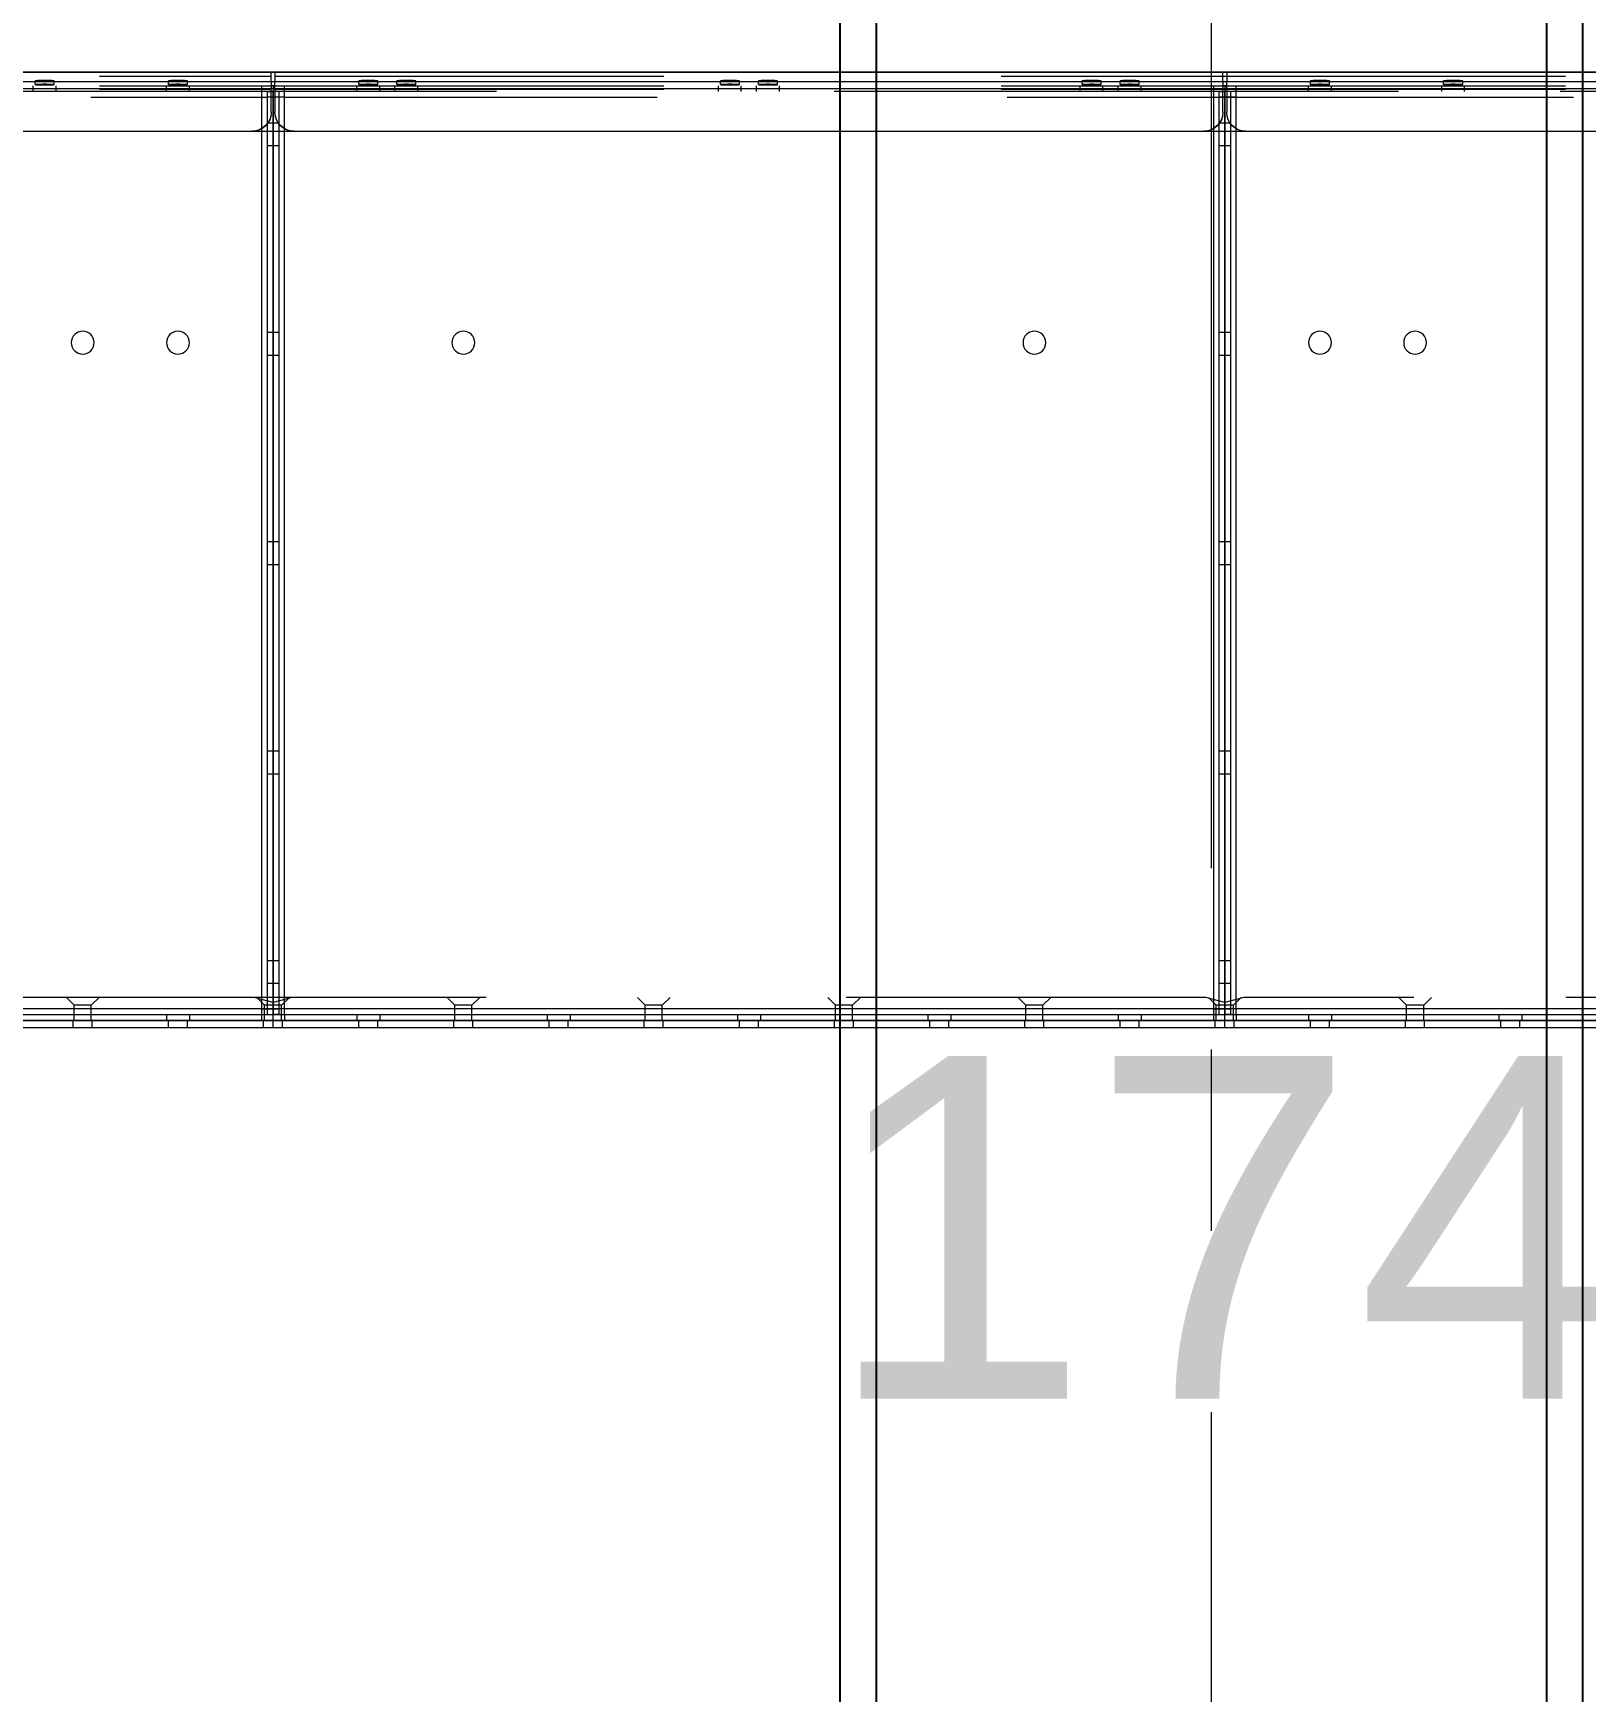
# Model space of a CAD drawing. Header units: millimetres. Extents: x 3220 to 226993, y 817 to 176024.
# Drawn here: x 88004 to 88820, y 42592 to 43464 of the extents above; entities that cross this region are included whole.
import ezdxf

# ---------------------------------------------------------------- set-up
doc = ezdxf.new("R2010")
doc.units = ezdxf.units.MM
doc.linetypes.add('AXES', pattern=[50.8, 31.75, -6.35, 6.35, -6.35])
doc.linetypes.add('DASHED', pattern=[15, 7, -8])
doc.layers.add('Axe', color=1, linetype='AXES', lineweight=9)
doc.layers.add('Repère', color=76, linetype='Continuous')
for name, color, linetype, lineweight, true_color in [('Sichtbare Kanten(DIN)', 7, 'Continuous', 50, 0x3f3f3f), ('Sichtbare tangentiale Kanten(DIN)', 7, 'Continuous', 50, 0x3f3f3f), ('Verdeckte Kanten(DIN)', 7, 'DASHED', 35, 0x3f3f3f), ('Verdeckte tangentiale Kanten(DIN)', 7, 'DASHED', 35, 0x3f3f3f)]:
    doc.layers.add(name, color=color, linetype=linetype, lineweight=lineweight, true_color=true_color)
doc.styles.get("Standard").update_dxf_attribs({"font": 'arial.ttf'})

# ---------------------------------------------------------------- blocks, each defined once
blk = doc.blocks.new('section 9-7')
for points in [[(12195, 26000), (12195, 21020), (11805, 21020), (11805, 26000)], [(11824, 21020), (11824, 26000), (12176, 26000), (12176, 21020)]]:
    blk.add_lwpolyline(points, close=True)
at = {"layer": 'Axe', "ltscale": 15}
blk.add_line((12000, -500), (12000, 32505.53), dxfattribs=at)
blk = doc.blocks.new('TKF 300 2000 F')
at = {"layer": 'Sichtbare Kanten(DIN)', "color": 5, "lineweight": 0}
for p, q in [((-1999, 497), (-1999, 502.03)), ((-1999, 502.03), (-1999, 502.03)), ((-1, 502.03), (-1999, 502.03)), ((-1999, 497), (-1999, 493.35)), ((-1, 502.03), (-1, 497)), ((-1, 502.03), (-1, 502.03)), ((-1, 493.35), (-1, 497)), ((-2000, 495), (-2000, 492)), ((-2000, 495), (-1999, 495)), ((-2000, 492), (-1999, 492)), ((-1999, 491.9), (-2000, 491.9)), ((-2000, 7.1), (-2000, 491.9)), ((-1999, 481.07), (-1999, 493.35)), ((-1, 495), (0, 495)), ((-1, 493.35), (-1, 481.07)), ((-1, 492), (0, 492)), ((-1, 491.9), (0, 491.9)), ((0, 495), (0, 492)), ((0, 491.9), (0, 7.1)), ((-1999, 481.07), (-1999, 480.9)), ((-1, 480.9), (-1, 481.07)), ((-1997, 7.1), (-1997, 474.92)), ((-11, 471.11), (-1989, 471.11)), ((-1989, 470.94), (-11, 470.94)), ((-3, 474.92), (-3, 7.1)), ((-1994, 10), (-1997, 10)), ((-1994, 10), (-1994, 7)), ((-6, 10), (-3, 10)), ((-6, 7), (-6, 10)), ((-1997, 7.1), (-2000, 7.1)), ((-2000, 7.1), (-2000, 7)), ((-2000, 4), (-2000, 7)), ((0, 7), (-2000, 7)), ((-2000, 4), (0, 4)), ((-2000, 0), (-2000, 4)), ((0, 4), (-2000, 4)), ((-3, 7.1), (0, 7.1)), ((0, 7), (0, 7.1)), ((0, 4), (0, 7)), ((0, 0), (0, 4)), ((-2000, 0), (0, 0))]:
    blk.add_line(p, q, dxfattribs=at)
for centre in [(-1900, 360), (-550, 360), (-100, 360)]:
    blk.add_circle(centre, 6, dxfattribs=at)
for centre in [(-1950, 497.58), (-620, 497.58), (-430, 497.58), (-240, 497.58), (-50, 497.58)]:
    blk.add_ellipse(centre, major_axis=(-5, 0), ratio=0.026186, dxfattribs=at)
for centre, major_axis, start_param, end_param in [((-1989, 481.07), (-10, 0), 0, 1.570796), ((-1989, 480.9), (-10, 0), 0, 1.570796), ((-11, 481.07), (10, 0), 4.712389, 6.283185), ((-11, 480.9), (10, 0), 4.712389, 6.283185)]:
    blk.add_ellipse(centre, major_axis=major_axis, ratio=0.996195, start_param=start_param, end_param=end_param, dxfattribs=at)
at = {"layer": 'Sichtbare tangentiale Kanten(DIN)', "color": 5, "lineweight": 0}
for p, q in [((-1999, 502.03), (-1, 502.03)), ((-1999, 497), (-1, 497)), ((-1999, 493.35), (-1, 493.35)), ((-1994, 472.27), (-1994, 10)), ((-1989, 470.94), (-1989, 471.11)), ((-11, 471.11), (-11, 470.94)), ((-6, 10), (-6, 472.27)), ((-1994, 10), (-6, 10))]:
    blk.add_line(p, q, dxfattribs=at)
at = {"layer": 'Verdeckte Kanten(DIN)', "color": 5, "lineweight": 0, "ltscale": 25.437323}
for p, q in [((-1, 500.03), (-1999, 500.03)), ((-1999, 492), (-1, 492))]:
    blk.add_line(p, q, dxfattribs=at)
at = {"layer": 'Verdeckte Kanten(DIN)', "color": 5, "lineweight": 0, "ltscale": 0.38097}
for p, q in [((-1955, 495.58), (-1955, 497.58)), ((-1945, 495.58), (-1945, 497.58)), ((-625, 495.58), (-625, 497.58)), ((-615, 495.58), (-615, 497.58)), ((-435, 495.58), (-435, 497.58)), ((-425, 495.58), (-425, 497.58)), ((-245, 495.58), (-245, 497.58)), ((-235, 495.58), (-235, 497.58)), ((-55, 495.58), (-55, 497.58)), ((-45, 495.58), (-45, 497.58))]:
    blk.add_line(p, q, dxfattribs=at)
at = {"layer": 'Verdeckte Kanten(DIN)', "color": 5, "lineweight": 0, "ltscale": 0.571309}
for p, q in [((-2000, 489), (-1997, 489)), ((-1994, 495), (-1994, 492)), ((-1956, 492), (-1956, 495)), ((-1944, 492), (-1944, 495)), ((-626, 492), (-626, 495)), ((-614, 492), (-614, 495)), ((-436, 492), (-436, 495)), ((-424, 492), (-424, 495)), ((-246, 492), (-246, 495)), ((-234, 492), (-234, 495)), ((-56, 492), (-56, 495)), ((-44, 492), (-44, 495)), ((-6, 492), (-6, 495)), ((-3, 489), (0, 489)), ((-1997, 475.5), (-2000, 475.5)), ((0, 475.5), (-3, 475.5)), ((-1997, 463.5), (-2000, 463.5)), ((0, 463.5), (-3, 463.5)), ((-1997, 365.5), (-2000, 365.5)), ((0, 365.5), (-3, 365.5)), ((-1997, 353.5), (-2000, 353.5)), ((0, 353.5), (-3, 353.5)), ((-1997, 255.5), (-2000, 255.5)), ((0, 255.5), (-3, 255.5)), ((-1997, 243.5), (-2000, 243.5)), ((0, 243.5), (-3, 243.5)), ((-1997, 145.5), (-2000, 145.5)), ((0, 145.5), (-3, 145.5)), ((-1997, 133.5), (-2000, 133.5)), ((0, 133.5), (-3, 133.5)), ((-1997, 35.5), (-2000, 35.5)), ((0, 35.5), (-3, 35.5)), ((-1997, 23.5), (-2000, 23.5)), ((0, 23.5), (-3, 23.5)), ((-1997, 10), (-2000, 10)), ((0, 10), (-3, 10)), ((-1994, 7), (-1994, 4)), ((-1956, 7), (-1956, 4)), ((-1944, 7), (-1944, 4)), ((-656, 7), (-656, 4)), ((-644, 7), (-644, 4)), ((-556, 7), (-556, 4)), ((-544, 7), (-544, 4)), ((-456, 7), (-456, 4)), ((-444, 7), (-444, 4)), ((-356, 7), (-356, 4)), ((-344, 7), (-344, 4)), ((-256, 7), (-256, 4)), ((-244, 7), (-244, 4)), ((-156, 7), (-156, 4)), ((-144, 7), (-144, 4)), ((-56, 7), (-56, 4)), ((-44, 7), (-44, 4)), ((-6, 7), (-6, 4))]:
    blk.add_line(p, q, dxfattribs=at)
at = {"layer": 'Verdeckte Kanten(DIN)', "color": 5, "lineweight": 0, "ltscale": 0.380839}
for p, q in [((-1997, 491.9), (-1999, 491.9)), ((-3, 491.9), (-1, 491.9))]:
    blk.add_line(p, q, dxfattribs=at)
at = {"layer": 'Verdeckte Kanten(DIN)', "color": 5, "lineweight": 0, "ltscale": 3.233633}
for p, q in [((-1997, 474.92), (-1997, 491.9)), ((-3, 491.9), (-3, 474.92))]:
    blk.add_line(p, q, dxfattribs=at)
at = {"layer": 'Verdeckte Kanten(DIN)', "color": 5, "lineweight": 0, "ltscale": 0.897467}
for p, q in [((-1994, 489), (-1997, 489)), ((-1994, 492), (-1994, 489)), ((-6, 489), (-6, 492)), ((-6, 489), (-3, 489))]:
    blk.add_line(p, q, dxfattribs=at)
at = {"layer": 'Verdeckte Kanten(DIN)', "color": 5, "lineweight": 0, "ltscale": 1.971787}
for p, q in [((-2000, 13.32), (-1990, 16)), ((-10, 16), (0, 13.32))]:
    blk.add_line(p, q, dxfattribs=at)
at = {"layer": 'Verdeckte Kanten(DIN)', "color": 5, "lineweight": 0, "ltscale": 25.208158}
blk.add_line((-1990, 16), (-10, 16), dxfattribs=at)
at = {"layer": 'Verdeckte Kanten(DIN)', "color": 5, "lineweight": 0, "ltscale": 1.104296}
for p, q in [((-1904.5, 11.9), (-1908.6, 16)), ((-1895.5, 11.9), (-1891.4, 16)), ((-504.5, 11.9), (-508.6, 16)), ((-495.5, 11.9), (-491.4, 16)), ((-304.5, 11.9), (-308.6, 16)), ((-295.5, 11.9), (-291.4, 16)), ((-104.5, 11.9), (-108.6, 16)), ((-95.5, 11.9), (-91.4, 16))]:
    blk.add_line(p, q, dxfattribs=at)
at = {"layer": 'Verdeckte Kanten(DIN)', "color": 5, "lineweight": 0, "ltscale": 2.692601}
for p, q in [((-1904.5, 11.9), (-1895.5, 11.9)), ((-504.5, 11.9), (-495.5, 11.9)), ((-304.5, 11.9), (-295.5, 11.9)), ((-104.5, 11.9), (-95.5, 11.9))]:
    blk.add_line(p, q, dxfattribs=at)
at = {"layer": 'Verdeckte Kanten(DIN)', "color": 5, "lineweight": 0, "ltscale": 1.50461}
for p, q in [((-1904.5, 4), (-1904.5, 11.9)), ((-1895.5, 4), (-1895.5, 11.9)), ((-504.5, 4), (-504.5, 11.9)), ((-495.5, 4), (-495.5, 11.9)), ((-304.5, 4), (-304.5, 11.9)), ((-295.5, 4), (-295.5, 11.9)), ((-104.5, 4), (-104.5, 11.9)), ((-95.5, 4), (-95.5, 11.9))]:
    blk.add_line(p, q, dxfattribs=at)
at = {"layer": 'Verdeckte Kanten(DIN)', "color": 5, "lineweight": 0, "ltscale": 0.761779}
for p, q in [((-1955, 0), (-1955, 4)), ((-1945, 0), (-1945, 4)), ((-1905, 0), (-1905, 4)), ((-1895, 0), (-1895, 4)), ((-655, 0), (-655, 4)), ((-645, 0), (-645, 4)), ((-555, 0), (-555, 4)), ((-545, 0), (-545, 4)), ((-505, 0), (-505, 4)), ((-495, 0), (-495, 4)), ((-455, 0), (-455, 4)), ((-445, 0), (-445, 4)), ((-355, 0), (-355, 4)), ((-345, 0), (-345, 4)), ((-305, 0), (-305, 4)), ((-295, 0), (-295, 4)), ((-255, 0), (-255, 4)), ((-245, 0), (-245, 4)), ((-155, 0), (-155, 4)), ((-145, 0), (-145, 4)), ((-105, 0), (-105, 4)), ((-95, 0), (-95, 4)), ((-55, 0), (-55, 4)), ((-45, 0), (-45, 4))]:
    blk.add_line(p, q, dxfattribs=at)
at = {"layer": 'Verdeckte Kanten(DIN)', "color": 5, "lineweight": 0, "ltscale": 5.984706}
for centre in [(-1950, 495.58), (-620, 495.58), (-430, 495.58), (-240, 495.58), (-50, 495.58)]:
    blk.add_ellipse(centre, major_axis=(5, 0), ratio=0.026186, dxfattribs=at)
at = {"layer": 'Verdeckte tangentiale Kanten(DIN)', "color": 5, "lineweight": 0, "ltscale": 25.437323}
for p, q in [((-1, 500.03), (-1999, 500.03)), ((-1, 495), (-1999, 495)), ((-1, 493.17), (-1999, 493.17))]:
    blk.add_line(p, q, dxfattribs=at)
at = {"layer": 'Verdeckte tangentiale Kanten(DIN)', "color": 5, "lineweight": 0, "ltscale": 3.18604}
for p, q in [((-1994, 489), (-1994, 472.27)), ((-6, 472.27), (-6, 489))]:
    blk.add_line(p, q, dxfattribs=at)
at = {"layer": 'Verdeckte tangentiale Kanten(DIN)', "color": 5, "lineweight": 0, "ltscale": 25.310009}
blk.add_line((-6, 489), (-1994, 489), dxfattribs=at)
blk = doc.blocks.new('175')
for p in [(-11022, -502.03), (-9022, -502.03)]:
    blk.add_blockref('TKF 300 2000 F', p)
blk = doc.blocks.new('174')
at = {"layer": 'Sichtbare Kanten(DIN)', "color": 30, "lineweight": 0}
for p, q in [((-11023, 0), (-13021, 0)), ((-11023, 0), (-11023, 0)), ((-11021, 0), (-11021, 0)), ((-9023, 0), (-11021, 0)), ((-11023, 0), (-11023, -5.03)), ((-11023, -8.68), (-11023, -5.03)), ((-11023, -7.03), (-11022, -7.03)), ((-11023, -8.68), (-11023, -20.96)), ((-11022, -7.03), (-11022, -10.03)), ((-11022, -7.03), (-11022, -10.03)), ((-11022, -7.03), (-11021, -7.03)), ((-11021, -5.03), (-11021, 0)), ((-11021, -5.03), (-11021, -8.68)), ((-11021, -20.96), (-11021, -8.68)), ((-11023, -10.03), (-11022, -10.03)), ((-11023, -10.13), (-11022, -10.13)), ((-11022, -10.03), (-11021, -10.03)), ((-11022, -10.13), (-11022, -494.93)), ((-11021, -10.13), (-11022, -10.13)), ((-11022, -494.93), (-11022, -10.13)), ((-11023, -21.13), (-11023, -20.96)), ((-11021, -20.96), (-11021, -21.13)), ((-11033, -30.92), (-13011, -30.92)), ((-13011, -31.1), (-11033, -31.1)), ((-11025, -27.11), (-11025, -494.93)), ((-11019, -494.93), (-11019, -27.11)), ((-9033, -30.92), (-11011, -30.92)), ((-11011, -31.1), (-9033, -31.1)), ((-11022, -495.03), (-13022, -495.03)), ((-11028, -492.03), (-11025, -492.03)), ((-11028, -495.03), (-11028, -492.03)), ((-11025, -494.93), (-11022, -494.93)), ((-11022, -495.03), (-11022, -494.93)), ((-11019, -494.93), (-11022, -494.93)), ((-11022, -494.93), (-11022, -495.03)), ((-11022, -498.03), (-11022, -495.03)), ((-11022, -498.03), (-11022, -495.03)), ((-9022, -495.03), (-11022, -495.03)), ((-11016, -492.03), (-11019, -492.03)), ((-11016, -492.03), (-11016, -495.03)), ((-13022, -498.03), (-11022, -498.03)), ((-11022, -498.03), (-13022, -498.03)), ((-13022, -502.03), (-11022, -502.03)), ((-11022, -502.03), (-11022, -498.03)), ((-11022, -498.03), (-9022, -498.03)), ((-11022, -502.03), (-11022, -498.03)), ((-9022, -498.03), (-11022, -498.03)), ((-11022, -502.03), (-9022, -502.03))]:
    blk.add_line(p, q, dxfattribs=at)
for centre in [(-11122, -142.03), (-10922, -142.03), (-10472, -142.03)]:
    blk.add_circle(centre, 6, dxfattribs=at)
for centre in [(-11072, -4.45), (-10972, -4.45), (-10782, -4.45), (-10592, -4.45), (-10402, -4.45)]:
    blk.add_ellipse(centre, major_axis=(-5, 0), ratio=0.026186, dxfattribs=at)
for centre, major_axis, start_param, end_param in [((-11033, -20.96), (10, 0), 4.712389, 6.283185), ((-11033, -21.13), (10, 0), 4.712389, 6.283185), ((-11011, -20.96), (-10, 0), 0, 1.570796), ((-11011, -21.13), (-10, 0), 0, 1.570796)]:
    blk.add_ellipse(centre, major_axis=major_axis, ratio=0.996195, start_param=start_param, end_param=end_param, dxfattribs=at)
at = {"layer": 'Sichtbare tangentiale Kanten(DIN)', "color": 30, "lineweight": 0}
for p, q in [((-13021, 0), (-11023, 0)), ((-13021, -5.03), (-11023, -5.03)), ((-13021, -8.68), (-11023, -8.68)), ((-11021, 0), (-9023, 0)), ((-11021, -5.03), (-9023, -5.03)), ((-11021, -8.68), (-9023, -8.68)), ((-11033, -30.92), (-11033, -31.1)), ((-11028, -492.03), (-11028, -29.76)), ((-11016, -29.76), (-11016, -492.03)), ((-11011, -31.1), (-11011, -30.92)), ((-13016, -492.03), (-11028, -492.03)), ((-11016, -492.03), (-9028, -492.03))]:
    blk.add_line(p, q, dxfattribs=at)
at = {"layer": 'Verdeckte Kanten(DIN)', "color": 30, "lineweight": 0, "ltscale": 25.437323}
for p, q in [((-11023, -2), (-13021, -2)), ((-9023, -2), (-11021, -2)), ((-13021, -10.03), (-11023, -10.03)), ((-11021, -10.03), (-9023, -10.03))]:
    blk.add_line(p, q, dxfattribs=at)
at = {"layer": 'Verdeckte Kanten(DIN)', "color": 30, "lineweight": 0, "ltscale": 0.571309}
for p, q in [((-11078, -10.03), (-11078, -7.03)), ((-11066, -10.03), (-11066, -7.03)), ((-11028, -10.03), (-11028, -7.03)), ((-11016, -7.03), (-11016, -10.03)), ((-10978, -10.03), (-10978, -7.03)), ((-10966, -10.03), (-10966, -7.03)), ((-10788, -10.03), (-10788, -7.03)), ((-10776, -10.03), (-10776, -7.03)), ((-10598, -10.03), (-10598, -7.03)), ((-10586, -10.03), (-10586, -7.03)), ((-10408, -10.03), (-10408, -7.03)), ((-10396, -10.03), (-10396, -7.03)), ((-11025, -13.03), (-11022, -13.03)), ((-11022, -13.03), (-11019, -13.03)), ((-11022, -26.53), (-11025, -26.53)), ((-11019, -26.53), (-11022, -26.53)), ((-11022, -38.53), (-11025, -38.53)), ((-11019, -38.53), (-11022, -38.53)), ((-11022, -136.53), (-11025, -136.53)), ((-11019, -136.53), (-11022, -136.53)), ((-11022, -148.53), (-11025, -148.53)), ((-11019, -148.53), (-11022, -148.53)), ((-11022, -246.53), (-11025, -246.53)), ((-11019, -246.53), (-11022, -246.53)), ((-11022, -258.53), (-11025, -258.53)), ((-11019, -258.53), (-11022, -258.53)), ((-11022, -356.53), (-11025, -356.53)), ((-11019, -356.53), (-11022, -356.53)), ((-11022, -368.53), (-11025, -368.53)), ((-11019, -368.53), (-11022, -368.53)), ((-11022, -466.53), (-11025, -466.53)), ((-11019, -466.53), (-11022, -466.53)), ((-11022, -478.53), (-11025, -478.53)), ((-11019, -478.53), (-11022, -478.53)), ((-11178, -495.03), (-11178, -498.03)), ((-11166, -495.03), (-11166, -498.03)), ((-11078, -495.03), (-11078, -498.03)), ((-11066, -495.03), (-11066, -498.03)), ((-11028, -495.03), (-11028, -498.03)), ((-11022, -492.03), (-11025, -492.03)), ((-11019, -492.03), (-11022, -492.03)), ((-11016, -495.03), (-11016, -498.03)), ((-10978, -495.03), (-10978, -498.03)), ((-10966, -495.03), (-10966, -498.03)), ((-10878, -495.03), (-10878, -498.03)), ((-10866, -495.03), (-10866, -498.03)), ((-10778, -495.03), (-10778, -498.03)), ((-10766, -495.03), (-10766, -498.03)), ((-10678, -495.03), (-10678, -498.03)), ((-10666, -495.03), (-10666, -498.03)), ((-10578, -495.03), (-10578, -498.03)), ((-10566, -495.03), (-10566, -498.03)), ((-10478, -495.03), (-10478, -498.03)), ((-10466, -495.03), (-10466, -498.03))]:
    blk.add_line(p, q, dxfattribs=at)
at = {"layer": 'Verdeckte Kanten(DIN)', "color": 30, "lineweight": 0, "ltscale": 0.38097}
for p, q in [((-11077, -6.45), (-11077, -4.45)), ((-11067, -6.45), (-11067, -4.45)), ((-10977, -6.45), (-10977, -4.45)), ((-10967, -6.45), (-10967, -4.45)), ((-10787, -6.45), (-10787, -4.45)), ((-10777, -6.45), (-10777, -4.45)), ((-10597, -6.45), (-10597, -4.45)), ((-10587, -6.45), (-10587, -4.45)), ((-10407, -6.45), (-10407, -4.45)), ((-10397, -6.45), (-10397, -4.45))]:
    blk.add_line(p, q, dxfattribs=at)
at = {"layer": 'Verdeckte Kanten(DIN)', "color": 30, "lineweight": 0, "ltscale": 0.897467}
for p, q in [((-11028, -13.03), (-11028, -10.03)), ((-11028, -13.03), (-11025, -13.03)), ((-11016, -13.03), (-11019, -13.03)), ((-11016, -10.03), (-11016, -13.03))]:
    blk.add_line(p, q, dxfattribs=at)
at = {"layer": 'Verdeckte Kanten(DIN)', "color": 30, "lineweight": 0, "ltscale": 0.380839}
for p, q in [((-11025, -10.13), (-11023, -10.13)), ((-11019, -10.13), (-11021, -10.13))]:
    blk.add_line(p, q, dxfattribs=at)
at = {"layer": 'Verdeckte Kanten(DIN)', "color": 30, "lineweight": 0, "ltscale": 3.233633}
for p, q in [((-11025, -10.13), (-11025, -27.11)), ((-11019, -27.11), (-11019, -10.13))]:
    blk.add_line(p, q, dxfattribs=at)
at = {"layer": 'Verdeckte Kanten(DIN)', "color": 30, "lineweight": 0, "ltscale": 25.208158}
for p, q in [((-13012, -486.03), (-11032, -486.03)), ((-11012, -486.03), (-9032, -486.03))]:
    blk.add_line(p, q, dxfattribs=at)
at = {"layer": 'Verdeckte Kanten(DIN)', "color": 30, "lineweight": 0, "ltscale": 1.104296}
for p, q in [((-11126.5, -490.13), (-11130.6, -486.03)), ((-11117.5, -490.13), (-11113.4, -486.03)), ((-10926.5, -490.13), (-10930.6, -486.03)), ((-10917.5, -490.13), (-10913.4, -486.03)), ((-10726.5, -490.13), (-10730.6, -486.03)), ((-10717.5, -490.13), (-10713.4, -486.03)), ((-10526.5, -490.13), (-10530.6, -486.03)), ((-10517.5, -490.13), (-10513.4, -486.03))]:
    blk.add_line(p, q, dxfattribs=at)
at = {"layer": 'Verdeckte Kanten(DIN)', "color": 30, "lineweight": 0, "ltscale": 1.971787}
for p, q in [((-11032, -486.03), (-11022, -488.71)), ((-11022, -488.71), (-11012, -486.03))]:
    blk.add_line(p, q, dxfattribs=at)
at = {"layer": 'Verdeckte Kanten(DIN)', "color": 30, "lineweight": 0, "ltscale": 2.692601}
for p, q in [((-11126.5, -490.13), (-11117.5, -490.13)), ((-10926.5, -490.13), (-10917.5, -490.13)), ((-10726.5, -490.13), (-10717.5, -490.13)), ((-10526.5, -490.13), (-10517.5, -490.13))]:
    blk.add_line(p, q, dxfattribs=at)
at = {"layer": 'Verdeckte Kanten(DIN)', "color": 30, "lineweight": 0, "ltscale": 1.50461}
for p, q in [((-11126.5, -498.03), (-11126.5, -490.13)), ((-11117.5, -498.03), (-11117.5, -490.13)), ((-10926.5, -498.03), (-10926.5, -490.13)), ((-10917.5, -498.03), (-10917.5, -490.13)), ((-10726.5, -498.03), (-10726.5, -490.13)), ((-10717.5, -498.03), (-10717.5, -490.13)), ((-10526.5, -498.03), (-10526.5, -490.13)), ((-10517.5, -498.03), (-10517.5, -490.13))]:
    blk.add_line(p, q, dxfattribs=at)
at = {"layer": 'Verdeckte Kanten(DIN)', "color": 30, "lineweight": 0, "ltscale": 0.761779}
for p, q in [((-11177, -502.03), (-11177, -498.03)), ((-11167, -502.03), (-11167, -498.03)), ((-11127, -502.03), (-11127, -498.03)), ((-11117, -502.03), (-11117, -498.03)), ((-11077, -502.03), (-11077, -498.03)), ((-11067, -502.03), (-11067, -498.03)), ((-10977, -502.03), (-10977, -498.03)), ((-10967, -502.03), (-10967, -498.03)), ((-10927, -502.03), (-10927, -498.03)), ((-10917, -502.03), (-10917, -498.03)), ((-10877, -502.03), (-10877, -498.03)), ((-10867, -502.03), (-10867, -498.03)), ((-10777, -502.03), (-10777, -498.03)), ((-10767, -502.03), (-10767, -498.03)), ((-10727, -502.03), (-10727, -498.03)), ((-10717, -502.03), (-10717, -498.03)), ((-10677, -502.03), (-10677, -498.03)), ((-10667, -502.03), (-10667, -498.03)), ((-10577, -502.03), (-10577, -498.03)), ((-10567, -502.03), (-10567, -498.03)), ((-10527, -502.03), (-10527, -498.03)), ((-10517, -502.03), (-10517, -498.03)), ((-10477, -502.03), (-10477, -498.03)), ((-10467, -502.03), (-10467, -498.03))]:
    blk.add_line(p, q, dxfattribs=at)
at = {"layer": 'Verdeckte Kanten(DIN)', "color": 30, "lineweight": 0, "ltscale": 5.984706}
for centre in [(-11072, -6.45), (-10972, -6.45), (-10782, -6.45), (-10592, -6.45), (-10402, -6.45)]:
    blk.add_ellipse(centre, major_axis=(5, 0), ratio=0.026186, dxfattribs=at)
at = {"layer": 'Verdeckte tangentiale Kanten(DIN)', "color": 30, "lineweight": 0, "ltscale": 25.437323}
for p, q in [((-11023, -2), (-13021, -2)), ((-11023, -7.03), (-13021, -7.03)), ((-9023, -2), (-11021, -2)), ((-9023, -7.03), (-11021, -7.03)), ((-11023, -8.86), (-13021, -8.86)), ((-9023, -8.86), (-11021, -8.86))]:
    blk.add_line(p, q, dxfattribs=at)
at = {"layer": 'Verdeckte tangentiale Kanten(DIN)', "color": 30, "lineweight": 0, "ltscale": 25.310009}
for p, q in [((-11028, -13.03), (-13016, -13.03)), ((-9028, -13.03), (-11016, -13.03))]:
    blk.add_line(p, q, dxfattribs=at)
at = {"layer": 'Verdeckte tangentiale Kanten(DIN)', "color": 30, "lineweight": 0, "ltscale": 3.18604}
for p, q in [((-11028, -29.76), (-11028, -13.03)), ((-11016, -13.03), (-11016, -29.76))]:
    blk.add_line(p, q, dxfattribs=at)

msp = doc.modelspace()

# ---------------------------------------------------------------- block references
msp.add_blockref('section 9-7', (76623.01, 19141.02))
at = {"xscale": -1}
for name, p in [('175', (77108.01, 43443.05)), ('174', (77608.01, 43443.05))]:
    msp.add_blockref(name, p, dxfattribs=at)

# ---------------------------------------------------------------- texts
at = {"layer": 'Repère', "insert": (88419.48, 42926.21), "char_height": 180, "attachment_point": 1}
msp.add_mtext_dynamic_manual_height_columns('174.1', width=631.3818, gutter_width=12.5, heights=[0], dxfattribs=at)

doc.saveas('drawing.dxf')
